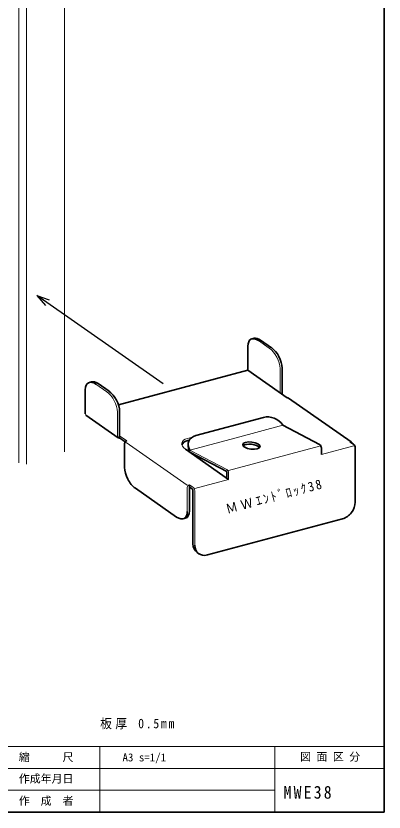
# Model space of a CAD drawing. Units: millimetres on the paper. Extents: x -195 to 195, y -138 to 138.
# Drawn here: x 110.5 to 194.8, y -137.5 to 44.7 of the extents above; entities that cross this region are included whole.
import ezdxf
from ezdxf.enums import TextEntityAlignment as Align

# ---------------------------------------------------------------- set-up
doc = ezdxf.new("R2010")
doc.units = ezdxf.units.MM
for name, color, linetype, lineweight in [('0-1', 4, 'Continuous', 18), ('0-2_本体', 7, 'Continuous', 35), ('0-3_スタッド', 4, 'Continuous', 18), ('0-8', 4, 'Continuous', 18), ('F-0_枠図面', 4, 'Continuous', 18)]:
    doc.layers.add(name, color=color, linetype=linetype, lineweight=lineweight)
doc.layers.add('F-2_文字1', color=7, linetype='Continuous')
doc.layers.add('F-3_文字2', color=7, linetype='Continuous')
doc.styles.add('ＭＳ ゴシック', font='')
doc.styles.get('ＭＳ ゴシック').set_extended_font_data('MS Gothic')

msp = doc.modelspace()

# ---------------------------------------------------------------- linework, layer by layer
at = {"layer": '0-1', "color": 6, "lineweight": 25}
for q in [(118.151, -20.289), (117.261, -21.561)]:
    msp.add_line((115.332, -19.263), q, dxfattribs=at)
at = {"layer": '0-2_本体'}
for p, q in [((164.998, -29.07), (164.515, -29.2)), ((163.574, -36.386), (163.574, -30.886)), ((166.514, -29.477), (169.014, -31.227)), ((171.429, -35.868), (171.429, -41.886)), ((127.809, -39.035), (127.327, -39.164)), ((129.326, -39.442), (131.825, -41.192)), ((126.386, -46.35), (126.386, -40.85)), ((187.248, -52.781), (172.913, -42.744)), ((133.913, -51.835), (126.541, -46.672)), ((134.241, -45.832), (134.241, -51.383)), ((151.685, -51.31), (167.139, -47.169)), ((171.574, -48.969), (180.012, -53.377)), ((134.241, -51.383), (134.241, -51.883)), ((135.525, -52.782), (134.241, -51.883)), ((149.781, -52.478), (150.221, -52.36)), ((186.92, -52.733), (187.739, -53.306)), ((135.397, -53.16), (135.397, -58.66)), ((159.171, -61.358), (149.341, -54.475)), ((149.949, -53.374), (149.949, -53.874)), ((180.421, -55.664), (180.421, -54.164)), ((188.149, -66.593), (188.149, -54.093)), ((150.324, -55.163), (158.761, -59.571)), ((158.761, -61.071), (158.761, -59.571)), ((137.854, -63.38), (147.274, -69.977)), ((150.215, -62.568), (150.215, -68.568)), ((150.215, -63.068), (151.034, -63.641)), ((151.034, -76.141), (151.034, -63.641)), ((148.791, -70.383), (149.274, -70.254)), ((185.251, -70.37), (154.341, -78.652)), ((152.373, -78.361), (151.963, -78.074))]:
    msp.add_line(p, q, dxfattribs=at)
at = {"layer": '0-2_本体', "color": 4, "lineweight": 18}
for p, q in [((166.031, -29.607), (168.489, -31.327)), ((170.946, -36.048), (170.946, -41.548)), ((128.843, -39.571), (131.301, -41.292)), ((126.546, -46.666), (126.541, -46.672)), ((133.758, -46.012), (133.758, -51.512)), ((160.949, -51.816), (171.566, -48.971)), ((135.879, -52.53), (134.241, -51.383)), ((149.781, -51.978), (150.852, -51.691)), ((160.949, -51.816), (150.324, -54.663)), ((135.775, -52.925), (149.732, -62.697)), ((150.324, -54.663), (158.761, -59.071)), ((150.324, -54.663), (150.324, -55.163)), ((159.171, -59.358), (180.012, -53.773)), ((187.83, -53.678), (180.421, -55.664)), ((159.171, -61.358), (159.171, -59.858)), ((159.171, -61.358), (151.443, -63.428)), ((149.732, -63.197), (149.732, -68.697)), ((151.034, -63.141), (150.215, -62.568)), ((151.443, -76.428), (151.443, -63.928))]:
    msp.add_line(p, q, dxfattribs=at)
at = {"layer": '0-2_本体'}
msp.add_lwpolyline([(133.975, -44.317), (163.574, -36.386), (172.585, -42.695)], dxfattribs=at)
for centre, major_axis, ratio, start_param, end_param in [((166.031, -32.607), (-1.73, 3.324), 0.525, 5.5020269, 7.0643437), ((166.514, -32.477), (-1.73, 3.324), 0.525, 5.5020269, 6.1672027), ((168.972, -34.198), (-1.73, 3.324), 0.525, 3.93971, 5.5020269), ((128.843, -42.571), (-1.73, 3.324), 0.525, 5.5020269, 7.0643437), ((129.326, -42.442), (-1.73, 3.324), 0.525, 5.5020269, 6.1672027), ((131.784, -44.162), (-1.73, 3.324), 0.525, 3.93971, 5.5020269), ((172.585, -43.195), (0.34, 0.443), 0.775, 0.0337853, 0.7804232), ((168.677, -49.745), (-3.128, 1.269), 0.76, 3.9350983, 5.500427), ((134.241, -51.383), (0.34, 0.443), 0.775, 2.3412697, 3.9220159), ((135.879, -53.03), (0.34, 0.443), 0.775, 0.7804232, 2.3611694), ((152.239, -54.198), (-3.752, 0.662), 0.475, 5.470085, 6.2298039), ((153.222, -53.887), (-3.128, 1.269), 0.76, 5.500427, 7.0659399), ((186.92, -53.233), (0.34, 0.443), 0.775, 5.5704107, 7.0636086), ((153.222, -54.387), (-3.128, 1.269), 0.76, 0.2990923, 0.7827546), ((164.338, -54.112), (-1.988, 0.219), 0.4, 3.4594175, 5.9653627), ((180.012, -53.877), (-0.288, 0.554), 0.525, 3.9227511, 5.5020269), ((187.739, -53.806), (-0.288, 0.554), 0.525, 3.9227511, 5.5020269), ((137.854, -60.38), (-1.73, 3.324), 0.525, 0.7811584, 2.3604342), ((185.251, -67.37), (2.039, 2.657), 0.775, 3.9220159, 5.5027621), ((147.274, -66.977), (-1.73, 3.324), 0.525, 2.3604342, 3.9227511), ((147.757, -66.847), (-1.73, 3.324), 0.525, 3.0256046, 3.9227511), ((153.932, -75.365), (2.039, 2.657), 0.775, 2.3611694, 3.1753582), ((154.341, -75.652), (2.039, 2.657), 0.775, 2.3611694, 3.9220159)]:
    msp.add_ellipse(centre, major_axis=major_axis, ratio=ratio, start_param=start_param, end_param=end_param, dxfattribs=at)
at = {"layer": '0-2_本体', "color": 4, "lineweight": 18}
for centre, major_axis, ratio, start_param, end_param in [((168.489, -34.327), (-1.73, 3.324), 0.525, 3.93971, 5.5020269), ((131.301, -44.292), (-1.73, 3.324), 0.525, 3.93971, 5.5020269), ((126.869, -46.221), (0.34, 0.443), 0.775, 2.3611694, 3.1753736), ((152.239, -53.698), (-3.752, 0.662), 0.475, 5.5070212, 7.0593494), ((158.761, -59.571), (-0.288, 0.554), 0.525, 3.9227511, 5.485068), ((150.215, -63.068), (0.34, 0.443), 0.775, 0.7804232, 2.3611694), ((151.034, -63.641), (-0.288, 0.554), 0.525, 3.9227511, 5.5020269)]:
    msp.add_ellipse(centre, major_axis=major_axis, ratio=ratio, start_param=start_param, end_param=end_param, dxfattribs=at)
at = {"layer": '0-2_本体'}
msp.add_ellipse((164.393, -53.615), major_axis=(-1.988, 0.219), ratio=0.4, dxfattribs=at)
at = {"layer": '0-3_スタッド'}
for p, q in [((121.676, 81.004), (121.676, -55.033)), ((111.174, 78.473), (111.174, -57.562)), ((112.959, 78.158), (112.959, -57.877))]:
    msp.add_line(p, q, dxfattribs=at)
at = {"layer": '0-8', "color": 6, "lineweight": 25}
msp.add_line((144.232, -39.498), (115.332, -19.263), dxfattribs=at)
at = {"layer": 'F-0_枠図面', "color": 7, "lineweight": 35}
for p, q in [((194.75, -137.5), (194.75, 137.5)), ((194.75, -132.5), (194.75, -132.5))]:
    msp.add_line(p, q, dxfattribs=at)
at = {"layer": 'F-0_枠図面'}
for p, q in [((-194.75, -122.5), (194.75, -122.5)), ((129.75, -137.5), (129.75, -122.5)), ((169.75, -137.5), (169.75, -122.5)), ((104.75, -127.5), (194.75, -127.5)), ((104.75, -132.5), (169.75, -132.5))]:
    msp.add_line(p, q, dxfattribs=at)
at = {"layer": 'F-0_枠図面', "color": 7, "lineweight": 35}
msp.add_lwpolyline([(-194.75, 137.5), (-194.75, -137.5), (194.75, -137.5)], dxfattribs=at)

# ---------------------------------------------------------------- texts
at = {"layer": '0-2_本体', "insert": (158.929, -69.422), "char_height": 2.199, "attachment_point": 7, "rotation": 15, "style": 'ＭＳ ゴシック'}
msp.add_mtext('\\T1.31;\\W0.9;ＭＷｴﾝﾄﾞﾛｯｸ38', dxfattribs=at)
at = {"layer": '0-3_スタッド', "color": 7, "insert": (129.789, -118.563), "char_height": 2.199, "attachment_point": 7, "style": 'ＭＳ ゴシック'}
msp.add_mtext('\\T1.29;\\W0.9;板厚\\~0.5mm', dxfattribs=at)
at = {"layer": 'F-2_文字1', "style": 'ＭＳ ゴシック'}
for s, p in [('縮\u3000\u3000\u3000尺', (111.193, -126.398)), ('図 面 区 分', (175.538, -126.316)), ('作成年月日', (111.193, -131.325)), ('作\u3000成\u3000者', (111.193, -136.398))]:
    msp.add_text(s, height=1.833, dxfattribs=at).set_placement(p, align=Align.BOTTOM_LEFT)
at = {"layer": 'F-3_文字2', "style": 'ＭＳ ゴシック'}
msp.add_text('A3 s=1/1', height=1.833, dxfattribs=at).set_placement((134.91, -126.451), align=Align.BOTTOM_LEFT)
at = {"layer": 'F-3_文字2', "insert": (171.761, -134.477), "char_height": 2.933, "attachment_point": 7, "style": 'ＭＳ ゴシック'}
msp.add_mtext('\\T1.28;\\W0.9;MWE38', dxfattribs=at)

doc.saveas('drawing.dxf')
